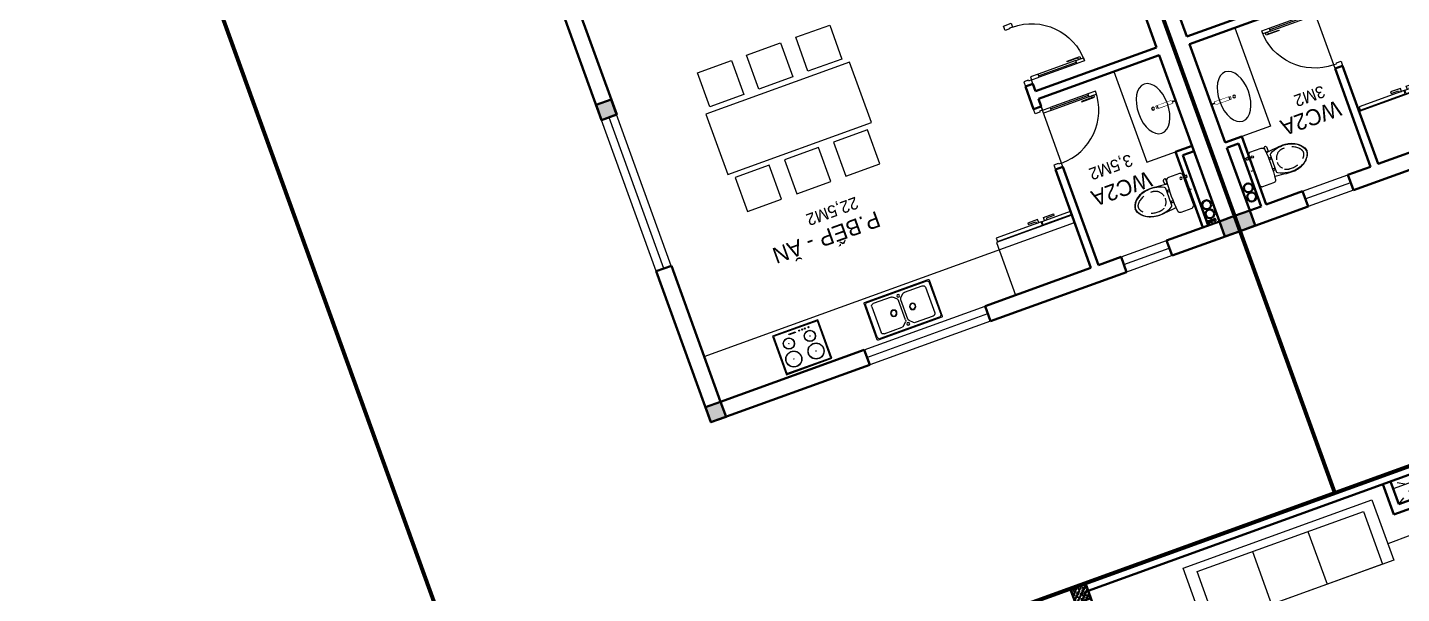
# Model space of a CAD drawing. Header units: metres. Extents: x 568336 to 569219, y 2065964 to 2066430.
# Drawn here: x 568552.55 to 568569.64, y 2066399.83 to 2066406.88 of the extents above; entities that cross this region are included whole.
import ezdxf

# ---------------------------------------------------------------- set-up
doc = ezdxf.new("R2010")
doc.units = ezdxf.units.M
for name, pattern in [('$AUDIT_BAD_LTYPE2', [0]), ('HIDDEN', [0.375, 0.25, -0.125]), ('xref-thap C (mb tang 32-2)$0$HIDDEN', [0.375, 0.25, -0.125])]:
    doc.linetypes.add(name, pattern=pattern)
doc.layers.get('0').update_dxf_attribs({"linetype": 'CONTINUOUS'})
doc.layers.get('DEFPOINTS').update_dxf_attribs({"linetype": 'CONTINUOUS'})
for name, color, linetype, lineweight in [('-CONCRETE', 1, 'CONTINUOUS', 35), ('-DIM', 9, 'CONTINUOUS', 13), ('-DOOR', 137, 'CONTINUOUS', 9), ('-FURNITURE', 46, 'CONTINUOUS', 9), ('-HATCH', 8, 'CONTINUOUS', 5), ('-HIDE', 3, 'HIDDEN', 13), ('-LINE1', 7, 'CONTINUOUS', 18), ('-STEEL1', 1, 'CONTINUOUS', 35), ('-TEXT', 7, 'CONTINUOUS', 15), ('-WALL', 4, 'CONTINUOUS', 35), ('TEXT25', 2, 'CONTINUOUS', 13)]:
    doc.layers.add(name, color=color, linetype=linetype, lineweight=lineweight)
doc.layers.add('-RANH GIOI LO DAT', color=12, linetype='CONTINUOUS')
doc.styles.add('SVN_AVO_thuong', font='')
doc.styles.add('T1', font='', dxfattribs={"height": 200})
doc.styles.add('vnavanth', font='', dxfattribs={"width": 0.8})
doc.styles.get('SVN_AVO_thuong').set_extended_font_data('SVN-Avo')
doc.styles.get('T1').set_extended_font_data('VNgeometric Light')
doc.styles.get('vnavanth').set_extended_font_data('.VnAvantH')

# ---------------------------------------------------------------- blocks, each defined once
blk = doc.blocks.new('A$C18091ED7')
for p, q in [((9.957147995010018e-09, -42.13376978135784), (0, -3.786117304116488e-07)), ((146.1412317672475, -26.59467297248193), (179.181621938591, -26.59467296488583)), ((146.1412317672475, -26.59467297248193), (146.1412317680188, -30.17859706786112)), ((146.1412317680188, -30.17859706786112), (165.7503655985456, -30.17859706340823)), ((153.0594147269658, -36.79204952501459), (146.1412317680188, -30.17859706786112)), ((152.3191092506386, -2.717133611440659e-07), (152.3191092568413, -26.59467297093943)), ((152.3191092506386, -2.717133611440659e-07), (179.1816219322718, -2.654269337654114e-07)), ((153.0594147269658, -36.79204952501459), (165.7503656001572, -36.79204952192958)), ((153.0594147275151, -39.73033438943094), (153.0594147269658, -36.79204952501459)), ((153.0594147275151, -39.73033438943094), (178.4413164740145, -39.73033438349376)), ((153.0594147275151, -39.73033438943094), (178.4413164740145, -39.73033438349376)), ((153.0594147275151, -39.73033438943094), (153.0594147281554, -42.13376974494895)), ((185.3594994290725, -30.17859705851879), (165.7503655985456, -30.17859706340823)), ((178.4413164733487, -36.79204951884458), (165.7503656001572, -36.79204952192958)), ((185.3594994290725, -30.17859705851879), (178.4413164733487, -36.79204951884458)), ((178.4413164733487, -36.79204951884458), (178.4413164740145, -39.73033438349376)), ((178.4413164740145, -39.73033438349376), (178.4413164746547, -42.1337697392446)), ((179.1816219322718, -2.654269337654114e-07), (179.181621938591, -26.59467296488583)), ((179.181621938591, -26.59467296488583), (185.3594994283012, -26.59467296337243)), ((185.3594994283012, -26.59467296337243), (185.3594994290725, -30.17859705851879)), ((-83.25994817525861, -267.3592828898691), (-83.259948167517, -299.9634285944048)), ((-83.25994817257379, -278.4883151478134), (-83.25994817046012, -287.6388527823146)), ((-60.91100930959874, -290.0299398849311), (-83.25994816994717, -290.0299398901407)), ((-62.88950393904452, -265.3807882612164), (-81.28145355204106, -265.3807882657275)), ((-60.91100931491019, -267.3592828844266), (-60.91100930728498, -299.9634285889624)), ((60.9110093945892, -267.3592828557594), (60.9110094022144, -299.9634285600623)), ((60.91100939990065, -290.029939856031), (83.25994826024908, -290.0299398510542)), ((62.88950401780676, -265.3807882316178), (81.2814536308033, -265.3807882273395)), ((83.25994825493763, -267.3592828505498), (83.25994826256283, -299.9634285550856)), ((83.25994825750604, -278.488315108727), (83.2599482596197, -287.6388527429954)), ((165.3959958605519, -261.9873972070927), (165.3959958671003, -289.7349902229907)), ((167.8691141396885, -259.5142789271486), (228.0810223811895, -259.5142789128586)), ((167.8691141472664, -292.2081085020036), (206.7175896017579, -292.2081084926904)), ((230.5541406641933, -274.3229751045001), (230.5541406613593, -261.9873971916386))]:
    blk.add_line(p, q)
for points in [[(230.0000000517721, -218.5046414944518, -0.1374073801801567), (225.4781190853137, -234.6482587013161), (221.7949787454636, -240.7070387715066, -0.2360805181595358), (198.2560902649639, -255.4947853636986, -0.0519608230665726), (-198.2560901437319, -255.4947854572965, -0.236080518165078), (-221.7949786317113, -240.7070388760185), (-225.4781189743626, -234.6482588077488, -0.1374073801809237), (-229.9999999484608, -218.5046416030382), (-229.9999999831671, -71.98694829508895, -0.1989123673786679), (-226.3782021181105, -63.2431547633314), (-208.8906150607545, -45.75556769772083, -0.1989123673792025), (-200.1468215308087, -42.13376982865157), (9.971699910238385e-09, -42.13376978135784), (200.1468215506357, -42.13376973403501, -0.1989123673792025), (208.8906150822841, -45.75556759897154), (226.3782021480001, -63.24315465634572, -0.1989123673791691), (230.0000000170658, -71.98694818626973)], [(144.14367173758, -618.9627606730501, -0.2124047892419209), (26.30999211127346, -734.491494372196, -0.0276853236339062), (-0.5628229983012716, -738.609219571983, -0.0222792448073508), (-26.30999181118386, -734.4914943844487, -0.2124047892421136), (-144.1436714920528, -618.9627607410075, -0.1427957259999892), (-167.2376623962118, -428.0139674870588, -0.0930051380368448), (-127.9331820271946, -309.1271633332653, -0.2564387014614383), (-111.240849547703, -299.9634286007786), (4.746470949612558e-08, -299.9634285748762), (111.2408496426324, -299.9634285482753, -0.2564387014619951), (127.933182126606, -309.1271632729331, -0.0930051380368741), (167.2376625517572, -428.0139674081001, -0.1427957260000456)]]:
    blk.add_lwpolyline(points, format="xyb", close=True)
at = {"linetype": 'xref-thap C (mb tang 32-2)$0$HIDDEN', "ltscale": 100}
blk.add_lwpolyline([(61.00044987679576, -669.0176259216969, -0.1990312026443698), (1.417429302819073e-07, -698.769823720475, -0.1990312026443799), (-61.00044960746891, -669.0176259504806, -0.2189240232571595), (-131.9321382956405, -478.313622940972, -0.1537914605682739), (-112.4681372026971, -403.989815428853, -0.2367011859554165), (5.876427167095244e-08, -347.5870280214876, -0.2367011859554843), (112.4681373467611, -403.9898153757968, -0.1537914605681893), (131.9321384748619, -478.313622878748, -0.2189240232571754)], format="xyb", close=True, dxfattribs=at)
blk.add_circle((165.7503656100234, -78.39166221523192), 13.90362011701458)
for centre, radius, start, end in [((-81.28145355158267, -267.3592828894034), 1.978494623656905, 90.00000001354867, 180.0000000133402), ((-62.88950393858613, -267.3592828848923), 1.978494623656905, 1.334021322268115e-08, 90.00000001354867), ((62.88950401826514, -267.3592828552937), 1.978494623656905, 90.00000001354867, 180.0000000133402), ((81.28145363126168, -267.3592828510155), 1.978494623656905, 1.334021322268115e-08, 90.00000001354867), ((167.8691141402633, -261.9873972065106), 2.473118279571131, 90.00000001354867, 180.0000000133402), ((167.8691141466952, -289.7349902224087), 2.473118279571131, 180.0000000133402, 270.0000000135486), ((206.717589598069, -276.6690117186226), 15.53909677420133, 270.0000000135486, 306.4658507565522), ((168.3527972659103, -224.7572911087773), 80.08895368617857, 306.4658507565522, 320.3122930343796), ((228.0810223845983, -274.3229751050822), 2.473118279571131, 320.3122930343796, 1.334021322268115e-08)]:
    blk.add_arc(centre, radius, start, end)
for points, knots in [([(-155.6468228230951, -259.4535552573798), (-156.6353001506941, -267.2522313103836), (-164.2940232875517, -328.394745314552), (-169.1545302536251, -385.0939582949213), (-183.68571763406, -527.7705276800843), (-135.602968026873, -679.1126648240606), (-50.29344375100118, -735.2493608418445), (-19.70048385594782, -741.0901266933652), (1.531116140540689e-07, -743.6724421556864)], [130.6139379315478, 130.6139379315478, 130.6139379315478, 130.6139379315478, 152.8521090939923, 311.1293507817257, 417.703951170228, 561.3833927516608, 697.6926317810714, 710.812262267882, 710.812262267882, 710.812262267882, 710.812262267882]), ([(155.6468228994709, -259.4535551877343), (156.6353002305841, -267.2522312389628), (164.2940233960289, -328.3947452375724), (169.1545303888706, -385.0939582149149), (183.6857178367027, -527.7705275934422), (135.6029683008201, -679.1126647599449), (50.29344405157826, -735.2493608178338), (19.70048415924612, -741.0901266841101), (1.530679583083838e-07, -743.6724421554536)], [130.613937934949, 130.613937934949, 130.613937934949, 130.613937934949, 152.8521090939923, 311.1293507817257, 417.703951170228, 561.3833927516608, 697.6926317810714, 710.812262267882, 710.812262267882, 710.812262267882, 710.812262267882])]:
    blk.add_open_spline(points, degree=3, knots=knots)
blk = doc.blocks.new('Sink_Cicle')
blk.add_lwpolyline([(17.49999987077899, -50.00226151314564), (-17.49999987077899, -49.99773848685436), (-17.51615354442038, -252.2967581441626), (17.48384613892995, -252.3012811850058)], close=True)
blk.add_circle((0, -300), 17.5)
at = {"layer": 'DEFPOINTS'}
blk.add_line((0, -100), (0, 0), dxfattribs=at)
blk.add_wipeout([(17.499999870775355, -50.00226151314928), (-17.49999987078263, -49.99773848685436), (-17.516153544427652, -252.29675814416623), (17.48384613892631, -252.3012811850058)])
at = {"layer": '-FURNITURE', "linetype": 'Continuous'}
blk.add_ellipse((0, -300), major_axis=(-325, 0), ratio=0.5846153846153846, dxfattribs=at)
blk.add_line((-17.51421511289664, -237.2967582757119), (17.48578462866135, -237.3012813020032))
blk = doc.blocks.new('A$C14986441')
at = {"ltscale": 3}
for p, q in [((-250.0000004096655, 420.0579938191804), (-250.0000000046566, -419.9420061808196)), ((239.9999995855615, 430.0579940553871), (-240.0000004144385, 430.0579938240116)), ((169.9999996216502, 355.0579940216267), (-170.0000003783498, 355.0579938577721)), ((249.9999999953434, -419.9420059388503), (249.9999995903345, 420.0579940611497)), ((-200.0000003639143, 325.0579938432784), (-200.0000002492452, 87.48440071480582)), ((199.9999997507548, 87.48440090671647), (199.9999996360857, 325.0579940361204)), ((-191.2132036748226, 66.27119728422258), (-148.7867967832135, 23.84479043312604)), ((-127.5735933431424, 15.05799387820298), (127.5735929142684, 15.05799400119577)), ((148.7867963454919, 23.84479057660792), (191.213203196472, 66.27119746763492)), ((-200.0000000505825, -324.9420061567216), (-200.0000001650769, -87.36841302824905)), ((-191.2132036109688, -66.15520958823618), (-148.7867967602797, -23.72880269627785)), ((-127.5735933287069, -14.94200612179702), (127.5735929288203, -14.94200599880423)), ((148.7867963684257, -23.72880255279597), (191.2132032602094, -66.15520940389251)), ((199.9999998349231, -87.36841283540707), (199.9999999494175, -324.9420059638796)), ((-240, -429.9420061759884), (240, -429.9420059446129)), ((169.9999999639113, -354.9420059783733), (-170.0000000360887, -354.9420061422279))]:
    blk.add_line(p, q, dxfattribs=at)
blk.add_lwpolyline([(239.9999999807333, -389.9420059446129), (239.99999960477, 390.0579940553871, 0.414213562373095), (209.9999995903345, 420.0579940408934), (-210.0000004096655, 420.0579938384471, 0.414213562373095), (-240.00000039523, 390.0579938240116), (-240.0000000192667, -389.9420061759884, 0.414213562373095), (-210.0000000046566, -419.9420061615529), (209.9999999953434, -419.9420059591066, 0.414213562373095)], format="xyb", close=True, dxfattribs=at)
for centre, radius in [((-185.5000002072193, 0.05799385026330128), 17.5), ((-2.675224095582962e-07, 125.0579939396703), 40), ((-2.675224095582962e-07, 125.0579939396703), 35), ((185.4999997927807, 0.05799402913544327), 17.5), ((-1.469743438065052e-07, -124.9420060603297), 40), ((-1.469743438065052e-07, -124.9420060603297), 35)]:
    blk.add_circle(centre, radius, dxfattribs=at)
for centre, radius, start, end in [((-240.0000004096655, 420.0579938240116), 10, 90.00000002668041, 180.0000000266804), ((-170.0000003639143, 325.0579938577721), 30, 90.00000002668041, 180.0000000266804), ((169.9999996360857, 325.0579940216267), 30, 2.668042644536231e-08, 90.00000002668041), ((239.9999995903345, 420.0579940553871), 10, 2.668042644536231e-08, 90.00000002668041), ((-170.0000002492452, 87.48440073023085), 30, 180.0000000266804, 225.0000000235824), ((-127.5735933576361, 45.05799387820298), 30, 225.0000000235824, 270.0000000266804), ((127.5735928997747, 45.05799400119577), 30, 270.0000000266804, 315.0000000235823), ((169.9999997507548, 87.48440089315409), 30, 315.0000000235823, 2.668042644536231e-08), ((-170.0000001650769, -87.36841301375534), 30, 135.0000000235824, 180.0000000266804), ((-127.5735933142714, -44.94200612179702), 30, 90.00000002668041, 135.0000000235824), ((127.5735929432558, -44.94200599880423), 30, 45.00000002358239, 90.00000002668041), ((169.9999998349231, -87.36841284896946), 30, 2.668042644536231e-08, 45.00000002358239), ((-170.0000000505825, -324.9420061422279), 30, 180.0000000266804, 270.0000000266804), ((169.9999999494175, -324.9420059783733), 30, 270.0000000266804, 2.668042644536231e-08), ((-240.0000000046566, -419.9420061759884), 10, 180.0000000266804, 270.0000000266804), ((239.9999999953434, -419.9420059446129), 10, 270.0000000266804, 2.668042644536231e-08)]:
    blk.add_arc(centre, radius, start, end, dxfattribs=at)
blk = doc.blocks.new('A$C55AD6C8F')
at = {"ltscale": 3}
for p, q in [((-750, 623.9554341743351), (-750, 1000.000000000058)), ((-750, 1000.000000000058), (-704.3477934409166, 1000.000000000058)), ((-704.3477934409166, 1000.000000000058), (-704.3477934409166, 623.9554341743351)), ((0, 1000), (-695.2173631351907, 1000.000000000058)), ((-695.2173631351907, 1000.000000000058), (-695.2173631351907, 5.820766091346741e-11)), ((0, 0), (0, 1000)), ((-704.3477934409166, 623.9554341743351), (-749.9999999999418, 623.9554341743351)), ((-750, 613.395983129798), (-750, 17.63542316207895)), ((-704.3477934409166, 613.395983129798), (-749.9999999999418, 613.3959831297398)), ((-704.3477934409166, 17.63542316207895), (-704.3477934409166, 613.395983129798)), ((-750, 17.63542316207895), (-704.3477934409166, 17.63542316207895)), ((-695.2173631351907, 5.820766091346741e-11), (0, 0))]:
    blk.add_line(p, q, dxfattribs=at)
at = {"ltscale": 3, "elevation": -2.790667130434782e-09}
for points in [[(-750.0000000003492, 688.433921672462), (-750.0000000003492, 656.9339216743247), (-790.097850547405, 656.9339216743247), (-790.097850547405, 788.4142628387199), (-770.7718286834424, 788.4142628387199), (-770.7718286834424, 688.433921672462)], [(-750.0000000003492, 548.917495631671), (-750.0000000003492, 580.4174956298084), (-790.097850547405, 580.4174956298084), (-790.097850547405, 448.9371544654132), (-770.7718286834424, 448.9371544654132), (-770.7718286834424, 548.917495631671)]]:
    blk.add_lwpolyline(points, close=True, dxfattribs=at)
blk = doc.blocks.new('A$C23F441E4')
at = {"ltscale": 3}
blk.add_lwpolyline([(-300, -0.0002277038292959332), (-300, -510.0002277038293), (300, -510.0002277038293), (300, -0.0002277038292959332), (-300, -0.0002277038292959332)], dxfattribs=at)
for points in [[(-290, -10.0002277038293), (-290, -500.0002277038293), (290, -500.0002277038293), (290, -10.0002277038293)], [(-99.92361733876169, -45.7805013358593), (-15.01730352267623, -45.7805013358593), (-15.01730352267623, -56.33586340083275), (-99.92361733876169, -56.33586340083275)]]:
    blk.add_lwpolyline(points, close=True, dxfattribs=at)
for centre, radius in [((-139, -156.0002277038293), 70), ((-139, -156.0002277038293), 67), ((-139, -156.0002277038293), 2), ((36.90287313051522, -47.90127239702269), 6.597286366527707), ((74.40287313051522, -47.90127239702269), 6.597286366527707), ((139, -156.0002277038293), 70), ((139, -156.0002277038293), 67), ((111.9028731305152, -47.90127239702269), 6.597286366527707), ((139, -156.0002277038293), 2), ((160.4028731305152, -47.90127239702269), 6.597286366527707), ((-147.0336941294372, -358.653199238237), 100), ((-147.0336941294372, -358.653199238237), 97), ((147.0336941294372, -358.653199238237), 100), ((147.0336941294372, -358.653199238237), 97), ((-147.0336941294372, -358.653199238237), 2), ((147.0336941294372, -358.653199238237), 2)]:
    blk.add_circle(centre, radius, dxfattribs=at)
blk = doc.blocks.new('A$C2896516a')
for points in [[(75, 1385.934425984509), (525, 1385.934425905347), (525.0000000782311, 1835.934425905347), (75.0000000782311, 1835.934425984509), (75, 1385.934425984509)], [(725, 1385.934425870422), (1175, 1385.934425792191), (1175.000000078231, 1835.934425792191), (725.0000000782311, 1835.934425870422), (725, 1385.934425870422)], [(1375, 1385.934425753978), (1825, 1385.934425675747), (1825.000000078231, 1835.934425675747), (1375.000000078231, 1835.934425753978), (1375, 1385.934425753978)], [(75, 450), (525, 450.0000000791624), (525.0000000782311, 7.916241884231567e-08), (75.0000000782311, 0), (75, 450)], [(725, 450.000000114087), (1175, 450.0000001923181), (1175.000000078231, 1.923181116580963e-07), (725.0000000782311, 1.140870153903961e-07), (725, 450.000000114087)], [(1375, 450.0000002305314), (1825, 450.0000003087625), (1825.000000078231, 3.087625373154879e-07), (1375.000000078231, 2.305314410477877e-07), (1375, 450.0000002305314)]]:
    blk.add_lwpolyline(points)
blk.add_lwpolyline([(0, 517.9672129922546), (1900, 517.9672129922546), (1900, 1317.967212992255), (0, 1317.967212992255)], close=True)
blk = doc.blocks.new('*U18')
at = {"linetype": '$AUDIT_BAD_LTYPE2'}
for p, q in [((70, 100), (69.99999999999999, 599.9999999999982)), ((89.99999999999999, 599.9999999999982), (90, 100))]:
    blk.add_line(p, q, dxfattribs=at)
for points in [[(49.99999999999999, 599.9999999999982), (89.99999999999999, 599.9999999999982), (89.99999999999999, 699.9999999999982), (49.99999999999999, 699.9999999999982), (49.99999999999999, 599.9999999999982)], [(49.99999999999999, 602.9059272893337), (50, 100)], [(50, 100), (90, 100), (90, 0), (50, 0), (50, 100)]]:
    blk.add_lwpolyline(points)
for points in [[(118.2698876160139, 494.5156181119073), (118.2698876160139, 664.1349438079906), (89.99999999999999, 664.1349438079906), (89.99999999999999, 635.8650561920058), (112.6159100928053, 635.8650561920058), (112.6159100928053, 494.5156181119073)], [(0, 0), (50, 0), (50, -40), (60, -40), (60, -100.0001724930698), (0, -100.0001724930698)], [(799.9999999999982, 7.105427357601134e-15), (749.9999999999982, 7.105427357601134e-15), (749.9999999999982, -40), (739.9999999999982, -40), (739.9999999999982, -100.0001724930698), (799.9999999999982, -100.0001724930698)]]:
    blk.add_lwpolyline(points, close=True)
at = {"linetype": '$AUDIT_BAD_LTYPE2', "ltscale": 0.3}
blk.add_arc((50, 0), 699.9999999999982, 0, 90, dxfattribs=at)
blk = doc.blocks.new('A$C5C575821')
at = {"layer": '-CONCRETE'}
h = blk.add_hatch(color=256, dxfattribs=at)
h.dxf.hatch_style = 1
h.paths.add_polyline_path([(-0.00237559899687767, 200.0000000000146), (-0.00237559899687767, 1.455191522836685e-11), (199.9976244010031, 1.455191522836685e-11), (199.9976244010031, 200.0000000000146)])
blk.add_lwpolyline([(-0.00237559899687767, 1.455191522836685e-11), (199.9976244010031, 1.455191522836685e-11), (199.9976244010031, 200.0000000000146), (-0.00237559899687767, 200.0000000000146)], close=True, dxfattribs=at)
blk = doc.blocks.new('M13-T2')
at = {"layer": '-CONCRETE'}
for centre, radius in [((194198.9780123234, -553360.8276166916, 5.665168574990761e-09), 13), ((194240.7274301052, -553360.8276164532, 5.665168574990761e-09), 13), ((194278.9974172115, -553360.8276166916, 5.665168574990761e-09), 13), ((194229.8047702312, -553451.3244245052, 5.665168574990761e-09), 55.00000000000001), ((194229.8047702312, -553572.166875124, 5.665168574990761e-09), 55.00000000000001)]:
    blk.add_circle(centre, radius, dxfattribs=at)
at = {"layer": '-DOOR'}
for p, q in [((200750.7458481789, -555123.4298975468), (200751.2138426304, -557123.3849756718)), ((200850.2799050808, -555123.4298975468), (200850.7478992939, -557123.3849754333)), ((200950.5298454762, -555123.4298975468), (200950.9978396893, -557123.3849756718))]:
    blk.add_line(p, q, dxfattribs=at)
for points in [[(194849.9436454773, -553123.3849756718), (195449.9436454773, -553123.3849756718), (195449.9436454773, -553323.3849756718), (194849.9436452389, -553323.3849756718)], [(197250.0133602619, -553123.3849756718), (198850.0133602619, -553123.3849756718), (198850.0133602619, -553323.3849754333), (197250.0133605003, -553323.3849756718)]]:
    blk.add_lwpolyline(points, close=True, dxfattribs=at)
for points in [[(195449.9436452389, -553223.3849756718), (194849.9436454773, -553223.3849756718)], [(198850.0133602619, -553223.3849756718), (197250.0133602619, -553223.3849756718)]]:
    blk.add_lwpolyline(points, dxfattribs=at)
at = {"layer": '-FURNITURE'}
blk.add_line((200749.9436450005, -553923.3849756718), (195850.0201721191, -553923.3849756718), dxfattribs=at)
blk.add_lwpolyline([(194749.9436454773, -554323.3849756718), (194149.9436452389, -554323.3849756718), (194149.9436454773, -555523.3849756718), (194749.9436454773, -555523.3849754333)], close=True, dxfattribs=at)
at = {"layer": '-HATCH'}
blk.add_line((195750.0200858116, -554623.3849754333), (195750.0200858116, -555423.3849756718), dxfattribs=at)
at = {"layer": '-RANH GIOI LO DAT', "linetype": 'HIDDEN', "ltscale": 10, "const_width": 50.00000000000001}
blk.add_lwpolyline([(193949.9436454773, -571133.3551995754), (199964.849449873, -571598.844009161), (204949.9436457157, -566984.6365120411), (204949.9436457157, -549655.9444565773), (193949.9436454773, -549655.9444568157)], close=True, dxfattribs=at)
at = {"layer": '-WALL'}
for p, q in [((193949.9355404377, -568118.4713532925), (193949.9436454773, -553123.3849754333)), ((193949.9436454773, -553123.3849754333), (194849.9436454773, -553123.3849756718)), ((194849.9436452389, -553323.3849756718), (194849.9436454773, -553123.3849756718)), ((195449.9436454773, -553123.3849756718), (197250.0133602619, -553123.3849756718)), ((195449.9436454773, -553323.3849754333), (195449.9436454773, -553123.3849756718)), ((197250.0133605003, -553323.3849756718), (197250.0133602619, -553123.3849756718)), ((198850.0133602619, -553123.3849756718), (200949.943644762, -553123.3849756718)), ((198850.0133602619, -553323.3849754333), (198850.0133602619, -553123.3849756718)), ((200949.943644762, -553123.3849756718), (200950.0606400967, -555123.3849756718)), ((194149.9436454773, -553323.3849756718), (194849.9436452389, -553323.3849756718)), ((194299.9436454773, -554253.3849756718), (194299.9436452389, -553323.3849759102)), ((194369.9436454773, -554323.3849756718), (194369.9436454773, -553323.3849756718)), ((195449.9436454773, -553323.3849754333), (195750.0201721191, -553323.3849756718)), ((195750.0201721191, -554623.3849756718), (195750.0201721191, -553323.3849756718)), ((195850.0201721191, -554623.3849756718), (195850.0201721191, -553323.3849754333)), ((195850.0201721191, -553323.3849754333), (197250.0133605003, -553323.3849756718)), ((198850.0133602619, -553323.3849754333), (200749.943644762, -553323.3849756718)), ((200749.943644762, -553323.3849756718), (200750.0606400967, -555123.4306325912)), ((194299.9436454773, -554253.3849756718), (194149.9436452389, -554253.3849756718)), ((194369.9436454773, -554323.3849756718), (194149.9436454773, -554323.3849756718)), ((195750.0201721191, -554623.3849756718), (195850.0201721191, -554623.3849756718)), ((200750.0898890495, -555123.3849756718), (200950.0898888111, -555123.3849756718)), ((194149.9436454773, -555523.3849756718), (195750.0201721191, -555523.3849754333)), ((195750.0201721191, -555523.3849754333), (195750.0201721191, -555423.3849756718)), ((195850.0201721191, -555423.3849756718), (195750.0201721191, -555423.3849756718)), ((195750.0201721191, -555423.3849756718), (195850.0202581882, -555423.3849756718)), ((195850.0201721191, -555723.3849754333), (195850.0201721191, -555423.3849756718)), ((194149.9436454773, -557123.3849756718), (194149.9436452389, -555623.3849756718)), ((194149.9436452389, -555623.3849756718), (195750.0201721191, -555623.3849754333)), ((195750.0201721191, -555723.3849756718), (195750.0201721191, -555623.3849754333)), ((195750.0201721191, -555723.3849756718), (195850.0201721191, -555723.3849754333)), ((200749.943644762, -557123.3400537968), (200749.9436450005, -559973.2207977772)), ((200749.943644762, -557123.3400537968), (200949.9728937149, -557123.3400540352)), ((200949.943644762, -557123.3400537968), (200949.943644762, -559123.2207975388))]:
    blk.add_line(p, q, dxfattribs=at)
at = {"layer": '-DOOR', "rotation": 90}
blk.add_blockref('*U18', (195750.0200858116, -555423.3849756718), dxfattribs=at)
at = {"layer": '-DOOR', "xscale": -1, "rotation": 90}
blk.add_blockref('*U18', (195750.0200858116, -555723.3849756718), dxfattribs=at)
at = {"layer": '-FURNITURE'}
for name, p, rotation in [('A$C55AD6C8F', (196850.0201721191, -553323.3849756718), 90), ('A$C23F441E4', (199565.2536695004, -553871.6773412228), 180)]:
    blk.add_blockref(name, p, dxfattribs=dict(at, rotation=rotation))
at = {"layer": '-FURNITURE', "xscale": -1, "rotation": 90}
for name, p in [('A$C14986441', (198224.3173406124, -553626.564852953)), ('A$C18091ED7', (194340.4857170582, -553823.3849756718))]:
    blk.add_blockref(name, p, dxfattribs=at)
at = {"layer": '-FURNITURE'}
blk.add_blockref('A$C2896516a', (197804.0791857243, -557270.415667057), dxfattribs=at)
at = {"layer": '-WALL'}
for p in [(193949.94602108, -553323.3849754333), (200749.9460203648, -553323.3849756718), (200750.6625154018, -557323.3849756718)]:
    blk.add_blockref('A$C5C575821', p, dxfattribs=at)
at = {"layer": '-TEXT', "color": 2, "style": 'vnavanth'}
blk.add_text('wc2A', height=199.9591899200177, rotation=2.650113397964945e-06, dxfattribs=at).set_placement((194769.9910373688, -554218.9957466125))
at = {"layer": 'TEXT25'}
for s, height, style, p in [('3,5M2', 150, 'T1', (194911.9057483673, -554492.103675127)), ('P.BẾP - ĂN', 200, 'SVN_AVO_thuong', (198117.6868195534, -554899.06868577)), ('22,5M2', 150, 'T1', (198301.5542159081, -555154.1456661224))]:
    blk.add_text(s, height=height, rotation=2.650113397964945e-06, dxfattribs=dict(at, style=style)).set_placement(p)
at = {"layer": '-FURNITURE', "xscale": -1, "rotation": 90}
blk.add_blockref('Sink_Cicle', (194149.9436454773, -554923.3849756718), dxfattribs=at)
at = {"layer": '-WALL'}
blk.add_line((194149.9436454773, -555523.3849756718), (194149.9436454773, -553323.3849756718), dxfattribs=at)
blk = doc.blocks.new('M14-T2')
at = {"layer": '-CONCRETE'}
for centre in [(202978.9242978311, -620333.8731944872, 5.66516857499076e-09), (202978.9242978311, -620454.7156446924, 5.66516857499076e-09)]:
    blk.add_circle(centre, 55, dxfattribs=at)
at = {"layer": '-DOOR'}
blk.add_lwpolyline([(201758.7734825301, -619984.1734807985), (202358.785422438, -619984.1734807985), (202358.785422438, -620184.1734807985), (201758.7734825301, -620184.1734807985)], close=True, dxfattribs=at)
blk.add_lwpolyline([(202358.785422438, -620084.1734807985), (201758.780848371, -620084.2176566656)], dxfattribs=at)
at = {"layer": '-FURNITURE'}
blk.add_lwpolyline([(202458.785422534, -621084.173480875), (203058.785422534, -621084.173480875), (203058.7854225342, -622384.1734808123), (202458.7854225342, -622384.1734808123)], close=True, dxfattribs=at)
at = {"layer": '-HATCH'}
blk.add_line((201458.7855950108, -621484.1734807936), (201458.7855950403, -622284.1734807936), dxfattribs=at)
at = {"layer": '-RANH GIOI LO DAT', "linetype": 'HIDDEN', "ltscale": 10, "const_width": 50}
blk.add_lwpolyline([(194258.785422223, -637297.64081279), (203258.7854225177, -637994.1437045087), (203258.7854225177, -616516.7329617187), (194258.7854224637, -616516.7329620153)], close=True, dxfattribs=at)
at = {"layer": '-WALL'}
for p, q in [((199808.8894603968, -619984.1734807985), (201758.7734825301, -619984.1734807985)), ((201758.7882077069, -620184.1734807986), (201758.7734825301, -619984.1734807985)), ((202358.785422438, -619984.1734807985), (203258.785422438, -619984.1734807985)), ((202358.785422438, -620184.1734807985), (202358.785422438, -619984.1734807985)), ((199808.8894603971, -620184.1734807985), (201358.6512927852, -620184.1734807985)), ((201458.6512927851, -620184.1734807986), (201758.7882077069, -620184.1734807986)), ((202358.785422438, -620184.1734807985), (202838.7854226175, -620184.1734807986)), ((202838.7854226175, -621084.1734806631), (202838.7854226175, -620184.1734806212)), ((202908.7854226175, -621014.1734806631), (202908.7854226175, -620184.173480622)), ((202908.7854226175, -620184.1734807986), (203058.785422438, -620184.1734807985)), ((202908.7854226175, -621014.1734806631), (203058.7854226175, -621014.1734806631)), ((202838.7854226175, -621084.1734806631), (203058.7854226174, -621084.1734806631)), ((201458.7855950108, -621484.1734807936), (201358.7855950108, -621484.1734807967))]:
    blk.add_line(p, q, dxfattribs=at)
at = {"layer": '-WALL', "linetype": 'Continuous', "ltscale": 10}
for p, q in [((203258.7854225177, -634985.1734805478), (203258.7854225177, -619984.1734808773)), ((201358.7854225177, -621484.1734807936), (201358.7854225177, -620184.1734808565)), ((201458.7854225177, -621484.1734807936), (201458.7854225177, -620184.1734808565)), ((203058.7854225177, -621014.1734806631), (203058.7854225177, -620184.173480875)), ((201458.7854225179, -622384.1734808123), (203058.7854225179, -622384.1734808123)), ((201458.7854225179, -622484.1734808123), (203058.7854225178, -622484.1734808123)), ((203058.7854225177, -630684.0093029431), (203058.7854225179, -622484.1734808123))]:
    blk.add_line(p, q, dxfattribs=at)
at = {"layer": '-DOOR', "xscale": -1, "rotation": 270}
blk.add_blockref('*U18', (201458.7855950108, -622284.1734807936), dxfattribs=at)
at = {"layer": '-FURNITURE'}
for name, p, rotation in [('A$C55AD6C8F', (201358.7854225177, -620184.1734808565), 90.00000000000001), ('A$C18091ED7', (202880.9191924153, -620634.173480865), 270)]:
    blk.add_blockref(name, p, dxfattribs=dict(at, rotation=rotation))
at = {"layer": '-WALL'}
blk.add_blockref('A$C5C575821', (203058.7877981167, -620184.173480875), dxfattribs=at)
at = {"layer": '-TEXT', "color": 2, "style": 'vnavanth'}
blk.add_text('wc2A', height=199.9591899200177, dxfattribs=at).set_placement((201565.6013915199, -621106.8138187231))
at = {"layer": 'TEXT25', "style": 'T1'}
blk.add_text('3M2', height=150, rotation=359.9999999899487, dxfattribs=at).set_placement((201679.213684543, -621342.7650503406))
at = {"layer": '-FURNITURE', "xscale": -1, "rotation": 270}
blk.add_blockref('Sink_Cicle', (203058.785422534, -621584.1734810976), dxfattribs=at)
at = {"layer": '-WALL', "linetype": 'Continuous', "ltscale": 10}
blk.add_line((203058.7854225179, -622384.1734808123), (203058.7854225177, -621084.1734806631), dxfattribs=at)
blk = doc.blocks.new('SOFA 2500')
at = {"layer": '-FURNITURE'}
for p, q in [((267948.7536068321, 8788.429872642053), (268648.7536068321, 8788.429872642053)), ((267948.7536068321, 8055.096539308724), (268648.7536068321, 8055.096539308724))]:
    blk.add_line(p, q, dxfattribs=at)
for points in [[(267848.7536068321, 9671.763205975389), (268648.7536068321, 9671.763205975389), (268648.7536068321, 7171.763205975389), (267848.7536068321, 7171.763205975389)], [(267948.7536068321, 9521.763205975389), (268648.7536068321, 9521.763205975389), (268648.7536068321, 7321.763205975389), (267948.7536068321, 7321.763205975389)]]:
    blk.add_lwpolyline(points, close=True, dxfattribs=at)
blk = doc.blocks.new('18x35')
at = {"layer": '-HATCH'}
h = blk.add_hatch(dxfattribs=at)
h.set_pattern_fill('CHAU-01', color=256, scale=10, angle=-1.272221872585407e-14, pattern_type=2)
h.set_pattern_definition([(49.99999999999999, (0, 0), (71.72601826007535, -6.275213498259527), [7.5, -82.5]), (355, (0, 0), (-13.87513336129999, 75.21921337000119), [6, -66]), (100.4514, (5.977167999997619, -0.5229339999999638), (57.85093817140217, 68.94395420609534), [6.374019000000001, -70.1142112]), (46.18419999999998, (0, 20), (106.7241048625644, -16.55190143290183), [11.25, -123.75]), (96.63559999999998, (8.89367449999554, 18.62066930000003), (93.46627055487036, 97.41178709004416), [9.561028799999994, -105.1713]), (351.1842, (0, 20), (93.46619451336275, 97.41186009253245), [9, -99]), (20.99999999999998, (10, 15), (59.69070521184616, -40.2618890665339), [7.5, -82.5]), (326.0000000000001, (10, 15), (24.33153319215819, 72.5150045046853), [6, -66]), (71.45139999999999, (14.97422329999972, 11.64483940000002), (84.022262858149, 32.25304967099522), [6.374019000000001, -70.1142112]), (37.49999999999998, (0, 0), (1.215985531729074, 33.28938538313115), [0, -65.19999999999999, 0, -67, 0, -66.25]), (7.499999999999987, (0, 0), (26.30695374421487, 39.44117118823602), [0, -38.2, 0, -63.7, 0, -25.25]), (327.5, (-22.30000000000291, 0), (53.3822436172409, -2.255487173437988), [0, -25, 0, -78, 0, -103.5]), (317.5, (-32.30000000000291, 0), (58.31861693423862, 10.01049823323176), [0, -32.5, 0, -51.8, 0, -73.5]), (44.99999999999999, (0, 0), (-30.05203820042826, 30.05203820042828), []), (44.99999999999999, (0, 12.25), (-30.05203820042826, 30.05203820042828), [])])
h.paths.add_polyline_path([(96508.03118051568, 47993.04977023201), (96508.03118051568, 47793.04977023201), (96708.03118051568, 47793.04977023201), (96708.03118051568, 47993.04977023201)])
at = {"layer": '-STEEL1'}
blk.add_lwpolyline([(96508.03118051568, 47793.04977023201), (96708.03118051568, 47793.04977023201), (96708.03118051568, 47993.04977023201), (96508.03118051568, 47993.04977023201)], close=True, dxfattribs=at)
blk = doc.blocks.new('M1-T2')
at = {"layer": '-CONCRETE', "color": 1, "linetype": 'HIDDEN', "ltscale": 10, "const_width": 50}
blk.add_lwpolyline([(191581.7177010371, 50951.98888872014), (197581.6939540912, 50951.98888872005), (197581.7429788466, 30952.01227472891), (191581.7667257926, 30952.01227472891)], close=True, dxfattribs=at)
at = {"layer": '-FURNITURE'}
blk.add_line((196767.1299400558, 42664.10275799407), (196763.1214681568, 42358.32856262861), dxfattribs=at)
at = {"layer": '-HIDE', "ltscale": 10}
for p, q in [((197181.8391494175, 43152.00429990316), (197482.0738455557, 42652.15169003246)), ((197181.8391494175, 42652.00481951112), (197481.8391494175, 43152.00326068724))]:
    blk.add_line(p, q, dxfattribs=at)
at = {"layer": '-LINE1'}
blk.add_line((197382.2435196279, 43152.01209414222), (197382.2435196279, 42651.89095465434), dxfattribs=at)
at = {"layer": '-LINE1', "lineweight": 18}
blk.add_lwpolyline([(191581.7411493842, 50951.93153578669), (197581.7174024383, 50951.9315357866), (197581.7664271937, 30951.95492153367), (191581.7901741396, 30951.95492153367)], close=True, dxfattribs=at)
at = {"layer": '-WALL'}
for p, q in [((197581.8715208228, 33951.95400909492), (197581.8356526518, 48951.9288357351)), ((197081.8391494175, 43352.01209413609), (197081.8391494175, 42552.00481951112)), ((197181.8391494175, 43252.01209413815), (197181.8391494175, 42652.00481951112)), ((197481.8391475897, 38651.71387618766), (197481.8391485966, 43152.01209414222)), ((197481.839149422, 43152.01209414222), (197481.8391490784, 38651.71387618766)), ((197181.8391494175, 42652.00481951112), (197481.8391494175, 42652.00481951112)), ((197081.8391494175, 42552.00481951112), (197481.8391494175, 42552.00481951112)), ((197481.8391490784, 38651.71387618766), (195081.7288367685, 38651.71387661279))]:
    blk.add_line(p, q, dxfattribs=at)
at = {"layer": '-DIM', "xscale": -1}
blk.add_blockref('SOFA 2500', (465195.1822320368, 32686.56535665323), dxfattribs=at)
at = {"layer": '-STEEL1'}
blk.add_blockref('18x35', (100874.0178389491, -9341.535821054815), dxfattribs=at)

msp = doc.modelspace()

# ---------------------------------------------------------------- block references
at = {"layer": '-WALL', "color": 2, "true_color": 0xf1eb1f, "xscale": 0.001, "yscale": 0.001, "zscale": 0.001, "rotation": 199.884278854094}
msp.add_blockref('M13-T2', (568938.151205171, 2065950.165301126), dxfattribs=at)

# ---------------------------------------------------------------- next in the draw order: block references
at = {"layer": '-WALL', "color": 2, "true_color": 0xf1eb1f, "xscale": 0.001, "yscale": 0.001, "zscale": 0.001, "rotation": 199.8842788559699}
msp.add_blockref('M14-T2', (568969.6458617259, 2065890.456790991), dxfattribs=at)

# ---------------------------------------------------------------- next in the draw order: block references
at = {"layer": '-DIM', "xscale": -0.001, "yscale": 0.001, "zscale": 0.001, "rotation": 289.8844193008641}
msp.add_blockref('M1-T2', (568596.5658844328, 2066201.014112242), dxfattribs=at)

doc.saveas('drawing.dxf')
